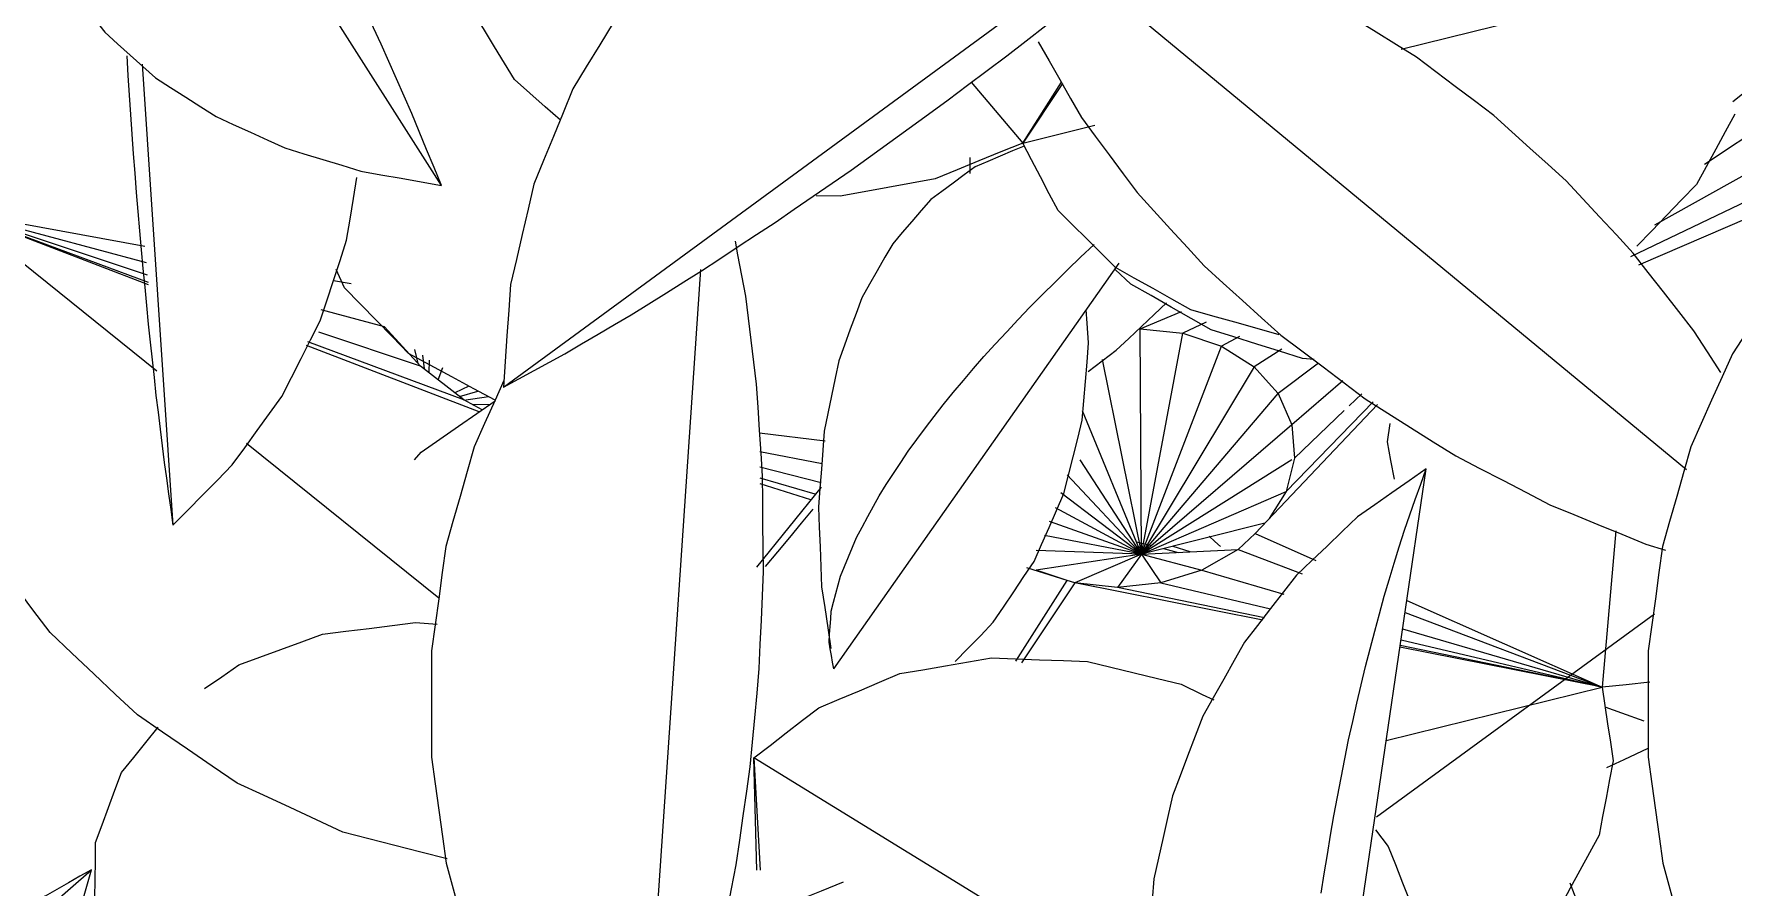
# Model space of a CAD drawing. Header units: metres. Extents: x 10.2 to 20.8, y -0.2 to 6.6.
# Drawn here: x 14.8771 to 14.9628, y 1.698 to 1.741 of the extents above; entities that cross this region are included whole.
import ezdxf

# ---------------------------------------------------------------- set-up
doc = ezdxf.new("R2010")
doc.units = ezdxf.units.M
doc.layers.add('Importações nas famílias', color=250, linetype='Continuous', lineweight=5)
doc.layers.add('Vegetação', color=7, linetype='Continuous', lineweight=5)

# ---------------------------------------------------------------- blocks, each defined once
blk = doc.blocks.new('Planta_pergolado_12200 - plantas pergolado_skp_Component_12-V2719-Corte 3')
at = {"layer": 'Importações nas famílias', "flags": 128}
blk.add_lwpolyline([(14.757602, 0.77096), (14.757886, 0.770698), (14.758171, 0.770435)], dxfattribs=at)
blk = doc.blocks.new('Planta_pergolado_12200 - plantas pergolado_skp_Component_17-V3053-Corte 3')
at = {"layer": 'Importações nas famílias'}
for p, q in [((14.924288, 1.733984), (14.924283, 1.734778)), ((14.892755, 1.728227), (14.89234, 1.729145)), ((14.932859, 1.726153), (14.934942, 1.727026)), ((14.936191, 1.726485), (14.935003, 1.725931)), ((14.932924, 1.714807), (14.932859, 1.726153)), ((14.932859, 1.726153), (14.935003, 1.725931)), ((14.932924, 1.714807), (14.935003, 1.725931)), ((14.935003, 1.725931), (14.936961, 1.72528)), ((14.937859, 1.725764), (14.936961, 1.72528)), ((14.930944, 1.72461), (14.932924, 1.714807)), ((14.932924, 1.714807), (14.936961, 1.72528)), ((14.936961, 1.72528), (14.938601, 1.724246)), ((14.939991, 1.725127), (14.938601, 1.724246)), ((14.938601, 1.724246), (14.932924, 1.714807)), ((14.938601, 1.724246), (14.939326, 1.723437)), ((14.941849, 1.724419), (14.93981, 1.722897)), ((14.932924, 1.714807), (14.93981, 1.722897)), ((14.939326, 1.723437), (14.93981, 1.722897)), ((14.93981, 1.722897), (14.940506, 1.721327)), ((14.943077, 1.72354), (14.940506, 1.721327)), ((14.94402, 1.722888), (14.943387, 1.72228)), ((14.932924, 1.714807), (14.929949, 1.722019)), ((14.944811, 1.722342), (14.938656, 1.715847)), ((14.944606, 1.722484), (14.940209, 1.717957)), ((14.943137, 1.72204), (14.940642, 1.719642)), ((14.940506, 1.721327), (14.932924, 1.714807)), ((14.940506, 1.721327), (14.940642, 1.719642)), ((14.916987, 1.720497), (14.913679, 1.720904)), ((14.896286, 1.719553), (14.896632, 1.719949)), ((14.916828, 1.719358), (14.913688, 1.719965)), ((14.932924, 1.714807), (14.929835, 1.719553)), ((14.9405, 1.719553), (14.932924, 1.714807)), ((14.940642, 1.719642), (14.940209, 1.717957)), ((14.91678, 1.718401), (14.913696, 1.71918)), ((14.916483, 1.717819), (14.913701, 1.718635)), ((14.932924, 1.714807), (14.929171, 1.718808)), ((14.916262, 1.717545), (14.913704, 1.71835)), ((14.932924, 1.714807), (14.928861, 1.7179)), ((14.932924, 1.714807), (14.940209, 1.717957)), ((14.940209, 1.717957), (14.939364, 1.716594)), ((14.932924, 1.714807), (14.928599, 1.717132)), ((14.932924, 1.714807), (14.92829, 1.716455)), ((14.939147, 1.716365), (14.932924, 1.714807)), ((14.956831, 1.715981), (14.956137, 1.708106)), ((14.932924, 1.714807), (14.928044, 1.715751)), ((14.932924, 1.714807), (14.937788, 1.715039)), ((14.937788, 1.715039), (14.935966, 1.714004)), ((14.938656, 1.715847), (14.937788, 1.715039)), ((14.937788, 1.715039), (14.941016, 1.713819)), ((14.938656, 1.715847), (14.941715, 1.714492)), ((14.932924, 1.714807), (14.927609, 1.714004)), ((14.932924, 1.714807), (14.927623, 1.714983)), ((14.932924, 1.714807), (14.929567, 1.713354)), ((14.932924, 1.714807), (14.931711, 1.713132)), ((14.932924, 1.714807), (14.933893, 1.713354)), ((14.932924, 1.714807), (14.935966, 1.714004)), ((14.926589, 1.709413), (14.929173, 1.713484)), ((14.929567, 1.713354), (14.926882, 1.709335)), ((14.929173, 1.713484), (14.92715, 1.714121)), ((14.929173, 1.713484), (14.927609, 1.714004)), ((14.929567, 1.713354), (14.929173, 1.713484)), ((14.931711, 1.713132), (14.929567, 1.713354)), ((14.939044, 1.711482), (14.929567, 1.713354)), ((14.933893, 1.713354), (14.931711, 1.713132)), ((14.935966, 1.714004), (14.933893, 1.713354)), ((14.933893, 1.713354), (14.939429, 1.712047)), ((14.935966, 1.714004), (14.940093, 1.712797)), ((14.939126, 1.711606), (14.931711, 1.713132)), ((14.946293, 1.712465), (14.956137, 1.708106)), ((14.946204, 1.711859), (14.956137, 1.708106)), ((14.946084, 1.711045), (14.956137, 1.708106)), ((14.956137, 1.708106), (14.945948, 1.710118)), ((14.956137, 1.708106), (14.94596, 1.7102)), ((14.946003, 1.710497), (14.956137, 1.708106)), ((14.945255, 1.705412), (14.956137, 1.708106))]:
    blk.add_line(p, q, dxfattribs=at)
at = {"layer": 'Importações nas famílias', "flags": 128}
for points in [[(14.895983, 1.724918), (14.895176, 1.725745), (14.894369, 1.726573), (14.893562, 1.7274), (14.892755, 1.728227)], [(14.900348, 1.722556), (14.899274, 1.723137), (14.898177, 1.723731), (14.89708, 1.724324), (14.895983, 1.724918)], [(14.896632, 1.719949), (14.897567, 1.720597), (14.898501, 1.721246), (14.899436, 1.721895), (14.900348, 1.722527)], [(14.958535, 1.70835), (14.957347, 1.708229), (14.956137, 1.708106)], [(14.956137, 1.708106), (14.956275, 1.70718), (14.956414, 1.706253), (14.956553, 1.705327), (14.956691, 1.7044)], [(14.956691, 1.7044), (14.956514, 1.703461), (14.956336, 1.702522), (14.956158, 1.701582), (14.95598, 1.700643)], [(14.95598, 1.700643), (14.955498, 1.699755), (14.955016, 1.698867), (14.954534, 1.697978), (14.954052, 1.69709)], [(14.917892, 1.698284), (14.916789, 1.697835), (14.915686, 1.697385)]]:
    blk.add_lwpolyline(points, dxfattribs=at)
blk = doc.blocks.new('Planta_pergolado_12200 - plantas pergolado_skp_Component_16-V3054-Corte 3')
for name, p in [('Planta_pergolado_12200 - plantas pergolado_skp_Component_17-V3053-Corte 3', (0, 0)), ('Planta_pergolado_12200 - plantas pergolado_skp_Component_12-V2719-Corte 3', (0.17874, 0.944751))]:
    blk.add_blockref(name, p)
blk = doc.blocks.new('Planta_pergolado_12200 - plantas pergolado_skp_Component_12-V2754-Corte 3')
at = {"layer": 'Importações nas famílias'}
for p, q in [((14.799603, 0.7433), (14.796845, 0.747634)), ((14.803985, 0.740609), (14.803594, 0.741192))]:
    blk.add_line(p, q, dxfattribs=at)
at = {"layer": 'Importações nas famílias', "flags": 128}
for points in [[(14.796845, 0.747634), (14.796396, 0.746922), (14.795947, 0.746211), (14.795498, 0.7455)], [(14.798001, 0.747096), (14.797712, 0.747231), (14.797423, 0.747365), (14.797134, 0.747499), (14.796845, 0.747634)], [(14.799269, 0.746171), (14.798952, 0.746402), (14.798635, 0.746634), (14.798318, 0.746865), (14.798001, 0.747096)], [(14.800634, 0.744868), (14.800292, 0.745194), (14.799951, 0.74552), (14.79961, 0.745845), (14.799269, 0.746171)], [(14.802081, 0.743202), (14.801719, 0.743619), (14.801357, 0.744035), (14.800995, 0.744452), (14.800634, 0.744868)], [(14.803594, 0.741192), (14.803216, 0.741695), (14.802837, 0.742197), (14.802459, 0.7427), (14.802081, 0.743202)]]:
    blk.add_lwpolyline(points, dxfattribs=at)
blk = doc.blocks.new('Planta_pergolado_12200 - plantas pergolado_skp_Component_12-V2853-Corte 3')
at = {"layer": 'Importações nas famílias'}
for p, q in [((15.005703, 1.100794), (14.991306, 1.091235)), ((14.991489, 1.092392), (14.992206, 1.092893)), ((14.990208, 1.090506), (14.98218, 1.085176))]:
    blk.add_line(p, q, dxfattribs=at)
at = {"layer": 'Importações nas famílias', "flags": 128}
for points in [[(15.002382, 1.099552), (15.003294, 1.100118), (15.004206, 1.100684), (15.005118, 1.10125)], [(14.998807, 1.097275), (14.999701, 1.097844), (15.000594, 1.098414), (15.001488, 1.098983), (15.002382, 1.099552)], [(14.995388, 1.095038), (14.996243, 1.095597), (14.997097, 1.096156), (14.997952, 1.096716), (14.998807, 1.097275)], [(14.992206, 1.092893), (14.993002, 1.093429), (14.993797, 1.093965), (14.994593, 1.094501), (14.995388, 1.095038)], [(14.985239, 1.091825), (14.984927, 1.091236), (14.984484, 1.090398), (14.984041, 1.089561), (14.983598, 1.088724)], [(14.986846, 1.089078), (14.987469, 1.089531), (14.988091, 1.089984), (14.988714, 1.090437)], [(14.984792, 1.087498), (14.985306, 1.087893), (14.985819, 1.088288), (14.986332, 1.088683), (14.986846, 1.089078)], [(14.983598, 1.088724), (14.983244, 1.087837), (14.982889, 1.08695), (14.982534, 1.086063), (14.98218, 1.085176)], [(14.983225, 1.086187), (14.983617, 1.086514), (14.984009, 1.086842), (14.984401, 1.08717), (14.984792, 1.087498)], [(14.98218, 1.085176), (14.982441, 1.085428), (14.982702, 1.085681), (14.982963, 1.085934), (14.983225, 1.086187)]]:
    blk.add_lwpolyline(points, dxfattribs=at)
blk = doc.blocks.new('Planta_pergolado_12200 - plantas pergolado_skp_Component_17-V2925-Corte 3')
at = {"layer": 'Importações nas famílias'}
blk.add_line((14.51175, 1.045138), (14.510996, 1.044362), dxfattribs=at)
at = {"layer": 'Importações nas famílias', "flags": 128}
for points in [[(14.510996, 1.044362), (14.510023, 1.04375), (14.509049, 1.043138), (14.508075, 1.042526), (14.507101, 1.041914)], [(14.507101, 1.041914), (14.505974, 1.041508), (14.504846, 1.041103), (14.503719, 1.040697), (14.502591, 1.040291)], [(14.502591, 1.040291), (14.501387, 1.04012), (14.500183, 1.039948), (14.498978, 1.039776), (14.497774, 1.039605)]]:
    blk.add_lwpolyline(points, dxfattribs=at)
blk = doc.blocks.new('Planta_pergolado_12200 - plantas pergolado_skp_Component_16-V3071-Corte 3')
for name, p in [('Planta_pergolado_12200 - plantas pergolado_skp_Component_12-V2853-Corte 3', (0, 0.610611)), ('Planta_pergolado_12200 - plantas pergolado_skp_Component_17-V2925-Corte 3', (0.448465, 0.649623)), ('Planta_pergolado_12200 - plantas pergolado_skp_Component_12-V2754-Corte 3', (0.17874, 0.944751))]:
    blk.add_blockref(name, p)
blk = doc.blocks.new('Planta_pergolado_12200 - plantas pergolado_skp_-V3105-Corte 3')
for name in ['Planta_pergolado_12200 - plantas pergolado_skp_Component_16-V3054-Corte 3', 'Planta_pergolado_12200 - plantas pergolado_skp_Component_16-V3071-Corte 3']:
    blk.add_blockref(name, (0, 0))
blk = doc.blocks.new('Planta_pergolado_12200 - plantas pergolado_skp_-V3106-Corte 3')
blk.add_blockref('Planta_pergolado_12200 - plantas pergolado_skp_-V3105-Corte 3', (0, 0))
blk = doc.blocks.new('Planta_pergolado_12200 - plantas pergolado_skp_Component_12-V2729-Corte 3')
at = {"layer": 'Importações nas famílias'}
blk.add_line((14.85772, 0.529997), (14.864207, 0.574067), dxfattribs=at)
at = {"layer": 'Importações nas famílias', "flags": 128}
for points in [[(14.864207, 0.574067), (14.863343, 0.573461), (14.862478, 0.572856), (14.861614, 0.57225), (14.86075, 0.571645)], [(14.863111, 0.570979), (14.863385, 0.571751), (14.863659, 0.572523), (14.863933, 0.573295), (14.864207, 0.574067)], [(14.86075, 0.571645), (14.859981, 0.570912), (14.859213, 0.570179), (14.858444, 0.569446), (14.857676, 0.568713)], [(14.862086, 0.56765), (14.862342, 0.568482), (14.862598, 0.569314), (14.862854, 0.570147), (14.863111, 0.570979)], [(14.857676, 0.568713), (14.857021, 0.56787), (14.856366, 0.567027), (14.855712, 0.566184), (14.855057, 0.565341)], [(14.861143, 0.564117), (14.861379, 0.565), (14.861614, 0.565883), (14.86185, 0.566767), (14.862086, 0.56765)], [(14.855057, 0.565341), (14.854531, 0.564407), (14.854006, 0.563474), (14.85348, 0.56254), (14.852955, 0.561606)], [(14.860294, 0.560419), (14.860506, 0.561343), (14.860719, 0.562268), (14.860931, 0.563192), (14.861143, 0.564117)], [(14.852955, 0.561606), (14.85257, 0.560604), (14.852186, 0.559602), (14.851802, 0.5586), (14.851418, 0.557598)], [(14.859547, 0.556597), (14.859734, 0.557552), (14.85992, 0.558508), (14.860107, 0.559463), (14.860294, 0.560419)], [(14.851418, 0.557598), (14.851184, 0.55655), (14.850951, 0.555503), (14.850717, 0.554456), (14.850483, 0.553409)], [(14.858911, 0.552694), (14.85907, 0.55367), (14.859229, 0.554645), (14.859388, 0.555621), (14.859547, 0.556597)], [(14.850483, 0.553409), (14.850406, 0.552341), (14.850328, 0.551273), (14.85025, 0.550205), (14.850173, 0.549138)]]:
    blk.add_lwpolyline(points, dxfattribs=at)
blk = doc.blocks.new('Planta_pergolado_12200 - plantas pergolado_skp_Component_12-V2736-Corte 3')
at = {"layer": 'Importações nas famílias'}
for p, q in [((14.752685, 0.61727), (14.753376, 0.6179)), ((14.740256, 0.596526), (14.75464, 0.61696))]:
    blk.add_line(p, q, dxfattribs=at)
at = {"layer": 'Importações nas famílias', "flags": 128}
for points in [[(14.74986, 0.622863), (14.749269, 0.622613), (14.748643, 0.622348), (14.748017, 0.622084), (14.747391, 0.621819)], [(14.747391, 0.621819), (14.746831, 0.621405), (14.746272, 0.620991), (14.745712, 0.620576), (14.745152, 0.620162)], [(14.745152, 0.620162), (14.744672, 0.619607), (14.744192, 0.619053), (14.743711, 0.618499), (14.743231, 0.617944)], [(14.743231, 0.617944), (14.742841, 0.617262), (14.742452, 0.616581), (14.742062, 0.615899), (14.741672, 0.615218)], [(14.750134, 0.614753), (14.750772, 0.615382), (14.75141, 0.616011), (14.752047, 0.616641), (14.752685, 0.61727)], [(14.741672, 0.615218), (14.741382, 0.614425), (14.741092, 0.613632), (14.740802, 0.61284), (14.740512, 0.612047)], [(14.747819, 0.612264), (14.748398, 0.612887), (14.748976, 0.613509), (14.749555, 0.614131), (14.750134, 0.614753)], [(14.740512, 0.612047), (14.740329, 0.611162), (14.740146, 0.610277), (14.739962, 0.609391), (14.739779, 0.608506)], [(14.745767, 0.609833), (14.74628, 0.610441), (14.746793, 0.611049), (14.747306, 0.611657), (14.747819, 0.612264)], [(14.744001, 0.607486), (14.744442, 0.608073), (14.744884, 0.60866), (14.745325, 0.609246), (14.745767, 0.609833)], [(14.739779, 0.608506), (14.739706, 0.607549), (14.739634, 0.606592), (14.739561, 0.605635), (14.739489, 0.604678)], [(14.74254, 0.605249), (14.742905, 0.605808), (14.74327, 0.606367), (14.743636, 0.606927), (14.744001, 0.607486)], [(14.741401, 0.603147), (14.741686, 0.603672), (14.74197, 0.604198), (14.742255, 0.604723), (14.74254, 0.605249)], [(14.739489, 0.604678), (14.739529, 0.603672), (14.739569, 0.602666), (14.739609, 0.60166), (14.739649, 0.600653)], [(14.740596, 0.601202), (14.740797, 0.601688), (14.740998, 0.602174), (14.7412, 0.602661), (14.741401, 0.603147)], [(14.739649, 0.600653), (14.739801, 0.599621), (14.739953, 0.598589), (14.740104, 0.597558)], [(14.740134, 0.599438), (14.740249, 0.599879), (14.740365, 0.60032), (14.74048, 0.600761), (14.740596, 0.601202)], [(14.74002, 0.597874), (14.740049, 0.598265), (14.740077, 0.598656), (14.740105, 0.599047), (14.740134, 0.599438)], [(14.740256, 0.596526), (14.740197, 0.596863), (14.740138, 0.5972), (14.740079, 0.597537), (14.74002, 0.597874)]]:
    blk.add_lwpolyline(points, dxfattribs=at)
blk = doc.blocks.new('Planta_pergolado_12200 - plantas pergolado_skp_Component_17-V3387-Corte 3')
at = {"layer": 'Importações nas famílias'}
for p, q in [((14.946005, 1.740236), (14.962656, 1.744359)), ((14.924348, 1.738584), (14.926939, 1.735516)), ((14.926939, 1.735516), (14.928889, 1.738588)), ((14.92894, 1.73851), (14.926939, 1.735516)), ((14.926939, 1.735516), (14.93057, 1.736415)), ((14.917746, 1.732837), (14.916539, 1.732862))]:
    blk.add_line(p, q, dxfattribs=at)
at = {"layer": 'Importações nas famílias', "flags": 128}
for points in [[(14.901333, 1.73871), (14.900829, 1.739538), (14.900325, 1.740366), (14.899821, 1.741194), (14.899317, 1.742022)], [(14.90365, 1.736659), (14.902878, 1.737343), (14.902105, 1.738026), (14.901333, 1.73871)], [(14.962822, 1.736975), (14.96234, 1.736087), (14.961858, 1.735199), (14.961376, 1.734311), (14.960894, 1.733423)], [(14.926939, 1.735516), (14.925836, 1.735066), (14.924733, 1.734616), (14.923631, 1.734167), (14.922528, 1.733717)], [(14.928721, 1.732114), (14.928276, 1.732964), (14.92783, 1.733815), (14.927384, 1.734665), (14.926939, 1.735516)], [(14.922528, 1.733717), (14.921333, 1.733497), (14.920137, 1.733277), (14.918941, 1.733057), (14.917746, 1.732837)], [(14.960894, 1.733423), (14.96014, 1.732646), (14.959386, 1.73187), (14.958633, 1.731093), (14.957879, 1.730317)], [(14.931611, 1.729248), (14.930888, 1.729965), (14.930166, 1.730681), (14.929444, 1.731397), (14.928721, 1.732114)], [(14.93541, 1.727113), (14.93446, 1.727647), (14.93351, 1.728181), (14.93256, 1.728714), (14.931611, 1.729248)], [(14.939859, 1.725855), (14.938747, 1.72617), (14.937634, 1.726484), (14.936522, 1.726799), (14.93541, 1.727113)]]:
    blk.add_lwpolyline(points, dxfattribs=at)
blk = doc.blocks.new('Planta_pergolado_12200 - plantas pergolado_skp_Component_16-V3388-Corte 3')
for name, p in [('Planta_pergolado_12200 - plantas pergolado_skp_Component_17-V3387-Corte 3', (0, 0)), ('Planta_pergolado_12200 - plantas pergolado_skp_Component_12-V2736-Corte 3', (0.177158, 1.112501)), ('Planta_pergolado_12200 - plantas pergolado_skp_Component_12-V2729-Corte 3', (0.083063, 1.145035))]:
    blk.add_blockref(name, p)
blk = doc.blocks.new('Planta_pergolado_12200 - plantas pergolado_skp_Component_12-V2734-Corte 3')
at = {"layer": 'Importações nas famílias'}
for p, q in [((14.814583, 0.588343), (14.806461, 0.601107)), ((14.809966, 0.598786), (14.809564, 0.599569))]:
    blk.add_line(p, q, dxfattribs=at)
at = {"layer": 'Importações nas famílias', "flags": 128}
for points in [[(14.793443, 0.604345), (14.793635, 0.603611), (14.793827, 0.602877), (14.794019, 0.602142), (14.79421, 0.601408)], [(14.79421, 0.601408), (14.794561, 0.600712), (14.794911, 0.600016), (14.795262, 0.59932), (14.795612, 0.598624)], [(14.795612, 0.598624), (14.796113, 0.597982), (14.796614, 0.597341), (14.797115, 0.596699), (14.797616, 0.596058)], [(14.81155, 0.595455), (14.811154, 0.596288), (14.810758, 0.597121), (14.810362, 0.597954), (14.809966, 0.598786)], [(14.797616, 0.596058), (14.798255, 0.595485), (14.798894, 0.594913), (14.799534, 0.594341), (14.800173, 0.593769)], [(14.813094, 0.591961), (14.812708, 0.592835), (14.812322, 0.593708), (14.811936, 0.594582), (14.81155, 0.595455)], [(14.800173, 0.593769), (14.800936, 0.59328), (14.801699, 0.59279), (14.802462, 0.592301), (14.803225, 0.591812)], [(14.814583, 0.588343), (14.814211, 0.589248), (14.813839, 0.590152), (14.813467, 0.591057), (14.813094, 0.591961)], [(14.803225, 0.591812), (14.804094, 0.591417), (14.804962, 0.591022), (14.805831, 0.590627), (14.8067, 0.590232)], [(14.8067, 0.590232), (14.807654, 0.589941), (14.808608, 0.589649), (14.809562, 0.589358), (14.810516, 0.589067)], [(14.810516, 0.589067), (14.811533, 0.588886), (14.812549, 0.588705), (14.813566, 0.588524), (14.814583, 0.588343)]]:
    blk.add_lwpolyline(points, dxfattribs=at)
blk = doc.blocks.new('Planta_pergolado_12200 - plantas pergolado_skp_Component_16-V3390-Corte 3')
blk.add_blockref('Planta_pergolado_12200 - plantas pergolado_skp_Component_12-V2734-Corte 3', (0.083063, 1.145035))
blk = doc.blocks.new('Planta_pergolado_12200 - plantas pergolado_skp_Component_12-V3425-Corte 3')
at = {"layer": 'Importações nas famílias'}
for p, q in [((14.960383, 1.719052), (14.930463, 1.743777)), ((14.943137, 1.723429), (14.944202, 1.722625)), ((14.958333, 1.715316), (14.959332, 1.715012))]:
    blk.add_line(p, q, dxfattribs=at)
at = {"layer": 'Importações nas famílias', "flags": 128}
for points in [[(14.938501, 1.744444), (14.937423, 1.744852), (14.936344, 1.745261), (14.935265, 1.745669), (14.934187, 1.746078)], [(14.942718, 1.742354), (14.941664, 1.742876), (14.940609, 1.743399), (14.939555, 1.743921), (14.938501, 1.744444)], [(14.94679, 1.739832), (14.945772, 1.740462), (14.944754, 1.741093), (14.943736, 1.741723), (14.942718, 1.742354)], [(14.927721, 1.740613), (14.928265, 1.739662), (14.928808, 1.738711), (14.929352, 1.73776), (14.929896, 1.736809)], [(14.950672, 1.736906), (14.949702, 1.737637), (14.948731, 1.738369), (14.94776, 1.7391), (14.94679, 1.739832)], [(14.929896, 1.736809), (14.930598, 1.735862), (14.9313, 1.734915), (14.932002, 1.733968), (14.932704, 1.733021)], [(14.954322, 1.733608), (14.953409, 1.734432), (14.952497, 1.735257), (14.951585, 1.736081), (14.950672, 1.736906)], [(14.932704, 1.733021), (14.933548, 1.7321), (14.934392, 1.731179), (14.935235, 1.730258), (14.936079, 1.729337)], [(14.957698, 1.729975), (14.956854, 1.730883), (14.95601, 1.731792), (14.955166, 1.7327), (14.954322, 1.733608)], [(14.960763, 1.726048), (14.959996, 1.72703), (14.95923, 1.728011), (14.958464, 1.728993), (14.957698, 1.729975)], [(14.936079, 1.729337), (14.937045, 1.728464), (14.93801, 1.727591), (14.938976, 1.726717), (14.939942, 1.725844)], [(14.939942, 1.725844), (14.941007, 1.725039), (14.942072, 1.724234), (14.943137, 1.723429)], [(14.962123, 1.723958), (14.961443, 1.725003), (14.960763, 1.726048)], [(14.944202, 1.722625), (14.945341, 1.721907), (14.946481, 1.721189), (14.94762, 1.720471), (14.948759, 1.719753)], [(14.948759, 1.719753), (14.949946, 1.71914), (14.951133, 1.718526), (14.95232, 1.717912), (14.953507, 1.717298)], [(14.953507, 1.717298), (14.954714, 1.716803), (14.95592, 1.716307), (14.957127, 1.715812), (14.958333, 1.715316)]]:
    blk.add_lwpolyline(points, dxfattribs=at)
blk = doc.blocks.new('Planta_pergolado_12200 - plantas pergolado_skp_Component_12-V2800-Corte 3')
at = {"layer": 'Importações nas famílias'}
blk.add_line((14.824367, 0.535531), (14.827651, 0.584105), dxfattribs=at)
at = {"layer": 'Importações nas famílias', "flags": 128}
for points in [[(14.829919, 0.582765), (14.829722, 0.583809), (14.829524, 0.584853), (14.829396, 0.58553)], [(14.830466, 0.578333), (14.830329, 0.579441), (14.830192, 0.580549), (14.830056, 0.581657), (14.829919, 0.582765)], [(14.817729, 0.578518), (14.817284, 0.577526), (14.81676, 0.576355), (14.816235, 0.575184)], [(14.830764, 0.573694), (14.830689, 0.574854), (14.830615, 0.576014), (14.83054, 0.577173), (14.830466, 0.578333)], [(14.816235, 0.575184), (14.815878, 0.573927), (14.815521, 0.572669), (14.815165, 0.571412), (14.814808, 0.570155)], [(14.830809, 0.5689), (14.830798, 0.570098), (14.830786, 0.571297), (14.830775, 0.572495), (14.830764, 0.573694)], [(14.814808, 0.570155), (14.814628, 0.568841), (14.814448, 0.567528), (14.814268, 0.566214), (14.814088, 0.5649)], [(14.830602, 0.564003), (14.830654, 0.565227), (14.830706, 0.566451), (14.830757, 0.567676), (14.830809, 0.5689)], [(14.814088, 0.5649), (14.814088, 0.563561), (14.814089, 0.562221), (14.81409, 0.560882), (14.814091, 0.559542)], [(14.830144, 0.559059), (14.830258, 0.560295), (14.830373, 0.561531), (14.830487, 0.562767), (14.830602, 0.564003)], [(14.814091, 0.559542), (14.814272, 0.558209), (14.814454, 0.556875), (14.814635, 0.555541), (14.814816, 0.554207)], [(14.82944, 0.554122), (14.829616, 0.555357), (14.829792, 0.556591), (14.829968, 0.557825), (14.830144, 0.559059)], [(14.814816, 0.554207), (14.815174, 0.552911), (14.815532, 0.551614), (14.81589, 0.550317), (14.816248, 0.549021)], [(14.828499, 0.549248), (14.828735, 0.550466), (14.82897, 0.551685), (14.829205, 0.552904), (14.82944, 0.554122)]]:
    blk.add_lwpolyline(points, dxfattribs=at)
blk = doc.blocks.new('Planta_pergolado_12200 - plantas pergolado_skp_Component_12-V2786-Corte 3')
at = {"layer": 'Importações nas famílias'}
blk.add_line((14.756396, 0.413317), (14.796247, 0.442517), dxfattribs=at)
at = {"layer": 'Importações nas famílias', "flags": 128}
for points in [[(14.776891, 0.444008), (14.77567, 0.443488), (14.774449, 0.442968)], [(14.774449, 0.442968), (14.773328, 0.442272), (14.772206, 0.441577), (14.771085, 0.440881), (14.769964, 0.440186)], [(14.793367, 0.43934), (14.79428, 0.44013), (14.795193, 0.44092), (14.796105, 0.44171)], [(14.769964, 0.440186), (14.768969, 0.439331), (14.767974, 0.438476), (14.766979, 0.437621), (14.765984, 0.436766)], [(14.78958, 0.436182), (14.790526, 0.436972), (14.791473, 0.437761), (14.79242, 0.438551), (14.793367, 0.43934)], [(14.765984, 0.436766), (14.765139, 0.435771), (14.764293, 0.434777), (14.763448, 0.433782), (14.762602, 0.432788)], [(14.785697, 0.433061), (14.786668, 0.433841), (14.787638, 0.434621), (14.788609, 0.435402), (14.78958, 0.436182)], [(14.762602, 0.432788), (14.761926, 0.431677), (14.76125, 0.430567), (14.760574, 0.429457), (14.759898, 0.428346)], [(14.781763, 0.430011), (14.782746, 0.430773), (14.78373, 0.431536), (14.784713, 0.432298), (14.785697, 0.433061)], [(14.77782, 0.427066), (14.778806, 0.427803), (14.779792, 0.428539), (14.780777, 0.429275), (14.781763, 0.430011)], [(14.759898, 0.428346), (14.759407, 0.427146), (14.758916, 0.425945), (14.758425, 0.424745), (14.757934, 0.423544)], [(14.773914, 0.42426), (14.774891, 0.424962), (14.775867, 0.425663), (14.776844, 0.426365), (14.77782, 0.427066)], [(14.770086, 0.421623), (14.771043, 0.422282), (14.772, 0.422941), (14.772957, 0.423601), (14.773914, 0.42426)], [(14.757934, 0.423544), (14.75764, 0.422282), (14.757346, 0.42102), (14.757052, 0.419757), (14.756758, 0.418495)], [(14.766381, 0.419184), (14.767307, 0.419794), (14.768234, 0.420403), (14.76916, 0.421013), (14.770086, 0.421623)], [(14.762838, 0.416971), (14.763724, 0.417524), (14.764609, 0.418077), (14.765495, 0.418631), (14.766381, 0.419184)], [(14.756758, 0.418495), (14.756667, 0.4172), (14.756577, 0.415906), (14.756486, 0.414611), (14.756396, 0.413317)], [(14.759497, 0.415008), (14.760332, 0.415499), (14.761168, 0.415989), (14.762003, 0.41648), (14.762838, 0.416971)], [(14.756396, 0.413317), (14.757171, 0.41374), (14.757947, 0.414162), (14.758722, 0.414585), (14.759497, 0.415008)]]:
    blk.add_lwpolyline(points, dxfattribs=at)
blk = doc.blocks.new('Planta_pergolado_12200 - plantas pergolado_skp_Component_16-V3427-Corte 3')
for name, p in [('Planta_pergolado_12200 - plantas pergolado_skp_Component_12-V2786-Corte 3', (0.083063, 1.309895)), ('Planta_pergolado_12200 - plantas pergolado_skp_Component_12-V3425-Corte 3', (0, 0)), ('Planta_pergolado_12200 - plantas pergolado_skp_Component_12-V2800-Corte 3', (0.083063, 1.145035))]:
    blk.add_blockref(name, p)
blk = doc.blocks.new('Planta_pergolado_12200 - plantas pergolado_skp_Component_12-V3171-Corte 3')
at = {"layer": 'Importações nas famílias', "flags": 128}
blk.add_lwpolyline([(14.777628, 0.759307), (14.778506, 0.759717), (14.779721, 0.760286)], dxfattribs=at)
blk = doc.blocks.new('Planta_pergolado_12200 - plantas pergolado_skp_Component_17-V3428-Corte 3')
at = {"layer": 'Importações nas famílias'}
for p, q in [((14.882704, 1.73031), (14.87341, 1.732001)), ((14.87341, 1.732001), (14.883304, 1.724042)), ((14.882784, 1.729476), (14.87341, 1.732001)), ((14.882843, 1.72886), (14.87341, 1.732001)), ((14.882879, 1.728486), (14.87341, 1.732001)), ((14.88289, 1.728367), (14.87341, 1.732001)), ((14.893094, 1.728419), (14.892204, 1.728581)), ((14.89477, 1.726248), (14.891588, 1.727105)), ((14.896599, 1.724278), (14.89477, 1.726248)), ((14.899557, 1.721978), (14.890846, 1.725317)), ((14.898771, 1.722587), (14.890922, 1.725501)), ((14.896599, 1.724278), (14.891474, 1.725985)), ((14.89648, 1.724407), (14.896312, 1.725122)), ((14.896699, 1.724833), (14.896774, 1.724142)), ((14.897029, 1.723944), (14.89705, 1.724572)), ((14.898771, 1.722587), (14.896599, 1.724278)), ((14.897481, 1.723592), (14.897719, 1.7242)), ((14.899033, 1.723267), (14.898326, 1.722934)), ((14.898557, 1.722754), (14.899485, 1.723022)), ((14.900021, 1.722732), (14.898771, 1.722553)), ((14.8997, 1.722078), (14.898771, 1.722587)), ((14.899212, 1.722345), (14.900113, 1.722364)), ((14.887829, 1.720401), (14.897511, 1.712613)), ((14.933209, 1.71493), (14.932618, 1.71504)), ((14.932669, 1.715426), (14.933423, 1.715236)), ((14.932678, 1.715186), (14.933313, 1.715051)), ((14.934029, 1.715084), (14.934778, 1.714895)), ((14.934497, 1.715201), (14.935353, 1.714939))]:
    blk.add_line(p, q, dxfattribs=at)
at = {"layer": 'Importações nas famílias', "flags": 128}
for points in [[(14.877931, 1.710859), (14.877065, 1.712008), (14.876199, 1.713157), (14.875333, 1.714307), (14.874467, 1.715456)], [(14.882328, 1.706704), (14.881228, 1.707742), (14.880129, 1.708781), (14.87903, 1.70982), (14.877931, 1.710859)], [(14.887358, 1.703274), (14.886101, 1.704132), (14.884843, 1.704989), (14.883585, 1.705846), (14.882328, 1.706704)], [(14.89268, 1.700804), (14.891349, 1.701421), (14.890019, 1.702039), (14.888689, 1.702657), (14.887358, 1.703274)], [(14.897929, 1.699461), (14.896617, 1.699797), (14.895305, 1.700132), (14.893992, 1.700468), (14.89268, 1.700804)]]:
    blk.add_lwpolyline(points, dxfattribs=at)
blk = doc.blocks.new('Planta_pergolado_12200 - plantas pergolado_skp_Component_16-V3429-Corte 3')
for name, p in [('Planta_pergolado_12200 - plantas pergolado_skp_Component_17-V3428-Corte 3', (0, 0)), ('Planta_pergolado_12200 - plantas pergolado_skp_Component_12-V3171-Corte 3', (0.17874, 0.944751))]:
    blk.add_blockref(name, p)
blk = doc.blocks.new('Planta_pergolado_12200 - plantas pergolado_skp_Component_12-V2783-Corte 3')
at = {"layer": 'Importações nas famílias', "flags": 128}
for points in [[(14.821057, 0.41924), (14.820376, 0.418182), (14.819696, 0.417124), (14.819015, 0.416067), (14.818334, 0.415009)], [(14.818334, 0.415009), (14.817809, 0.413838), (14.817284, 0.412666), (14.81676, 0.411495), (14.816235, 0.410324)], [(14.816235, 0.410324), (14.815878, 0.409067), (14.815521, 0.40781), (14.815165, 0.406552), (14.814808, 0.405295)], [(14.814808, 0.405295), (14.814628, 0.403981), (14.814448, 0.402668), (14.814268, 0.401354), (14.814088, 0.40004)], [(14.814088, 0.40004), (14.814088, 0.398701), (14.814089, 0.397361), (14.81409, 0.396022), (14.814091, 0.394682)], [(14.814091, 0.394682), (14.814272, 0.393349), (14.814454, 0.392015), (14.814635, 0.390681), (14.814816, 0.389348)], [(14.814816, 0.389348), (14.815174, 0.388051), (14.815532, 0.386754), (14.81589, 0.385457), (14.816248, 0.384161)]]:
    blk.add_lwpolyline(points, dxfattribs=at)
blk = doc.blocks.new('Planta_pergolado_12200 - plantas pergolado_skp_Component_16-V3434-Corte 3')
for name in ['Planta_pergolado_12200 - plantas pergolado_skp_Component_12-V2786-Corte 3', 'Planta_pergolado_12200 - plantas pergolado_skp_Component_12-V2783-Corte 3']:
    blk.add_blockref(name, (0.144372, 1.309895))
blk = doc.blocks.new('Planta_pergolado_12200 - plantas pergolado_skp_-V3435-Corte 3')
at = {"layer": 'Importações nas famílias'}
blk.add_line((14.958768, 1.71179), (14.944773, 1.701556), dxfattribs=at)
for name in ['Planta_pergolado_12200 - plantas pergolado_skp_Component_16-V3427-Corte 3', 'Planta_pergolado_12200 - plantas pergolado_skp_Component_16-V3434-Corte 3', 'Planta_pergolado_12200 - plantas pergolado_skp_Component_16-V3429-Corte 3']:
    blk.add_blockref(name, (0, 0))
blk = doc.blocks.new('Planta_pergolado_12200 - plantas pergolado_skp_-V3436-Corte 3')
for name in ['Planta_pergolado_12200 - plantas pergolado_skp_-V3435-Corte 3', 'Planta_pergolado_12200 - plantas pergolado_skp_Component_16-V3390-Corte 3', 'Planta_pergolado_12200 - plantas pergolado_skp_Component_16-V3388-Corte 3']:
    blk.add_blockref(name, (0, 0))
blk = doc.blocks.new('Planta_pergolado_12200 - plantas pergolado_skp_-V3437-Corte 3')
blk.add_blockref('Planta_pergolado_12200 - plantas pergolado_skp_-V3436-Corte 3', (0, 0))
blk = doc.blocks.new('Planta_pergolado_12200 - plantas pergolado_skp_Component_12-V3669-Corte 3')
at = {"layer": 'Importações nas famílias', "flags": 128}
for points in [[(14.931654, 1.725074), (14.932292, 1.725676), (14.93293, 1.726278), (14.933568, 1.72688), (14.934188, 1.727465)], [(14.93023, 1.724011), (14.930942, 1.724542), (14.931654, 1.725074)]]:
    blk.add_lwpolyline(points, dxfattribs=at)
blk = doc.blocks.new('Planta_pergolado_12200 - plantas pergolado_skp_Component_17-V3671-Corte 3')
at = {"layer": 'Importações nas famílias'}
for p, q in [((14.962727, 1.737605), (14.963542, 1.738255)), ((14.961302, 1.73445), (14.964989, 1.736906)), ((14.958787, 1.731388), (14.966811, 1.735872)), ((14.957576, 1.729791), (14.968884, 1.735221)), ((14.971067, 1.735), (14.957968, 1.72937)), ((14.932395, 1.7284), (14.931593, 1.729148)), ((14.941625, 1.724603), (14.941033, 1.724664)), ((14.945319, 1.720466), (14.945457, 1.721392))]:
    blk.add_line(p, q, dxfattribs=at)
at = {"layer": 'Importações nas famílias', "flags": 128}
for points in [[(14.936436, 1.726106), (14.935426, 1.726679), (14.934416, 1.727253), (14.933406, 1.727827), (14.932395, 1.7284)], [(14.941033, 1.724664), (14.939884, 1.725024), (14.938735, 1.725385), (14.937585, 1.725745), (14.936436, 1.726106)], [(14.945674, 1.718587), (14.945497, 1.719527), (14.945319, 1.720466)], [(14.95825, 1.706385), (14.957123, 1.706791), (14.956289, 1.707091)]]:
    blk.add_lwpolyline(points, dxfattribs=at)
blk = doc.blocks.new('Planta_pergolado_12200 - plantas pergolado_skp_Component_16-V3672-Corte 3')
for name in ['Planta_pergolado_12200 - plantas pergolado_skp_Component_17-V3671-Corte 3', 'Planta_pergolado_12200 - plantas pergolado_skp_Component_12-V3669-Corte 3']:
    blk.add_blockref(name, (0, 0))
blk = doc.blocks.new('Planta_pergolado_12200 - plantas pergolado_skp_Component_12-V3693-Corte 3')
at = {"layer": 'Importações nas famílias'}
for p, q in [((14.881292, 1.750697), (14.881317, 1.749748)), ((14.892684, 1.744387), (14.892487, 1.745035)), ((14.882571, 1.739484), (14.884116, 1.716265))]:
    blk.add_line(p, q, dxfattribs=at)
at = {"layer": 'Importações nas famílias', "flags": 128}
for points in [[(14.881317, 1.749748), (14.881355, 1.748774), (14.881392, 1.747799), (14.88143, 1.746825), (14.881468, 1.745851)], [(14.881468, 1.745851), (14.881517, 1.744862), (14.881566, 1.743874)], [(14.881786, 1.739913), (14.881847, 1.738921), (14.881907, 1.73793)], [(14.881907, 1.73793), (14.881978, 1.736945), (14.882049, 1.735961), (14.88212, 1.734977), (14.882191, 1.733993)], [(14.882191, 1.733993), (14.882272, 1.733028), (14.882353, 1.732062), (14.882433, 1.731097), (14.882514, 1.730131)], [(14.892869, 1.730617), (14.893043, 1.731672), (14.893216, 1.732727), (14.89339, 1.733782)], [(14.891539, 1.726558), (14.891871, 1.727573), (14.892204, 1.728588), (14.892537, 1.729603), (14.892869, 1.730617)], [(14.882514, 1.730131), (14.882603, 1.729195), (14.882693, 1.728259), (14.882782, 1.727323), (14.882872, 1.726387)], [(14.882872, 1.726387), (14.882969, 1.72549), (14.883067, 1.724594), (14.883164, 1.723698), (14.883261, 1.722801)], [(14.889604, 1.722755), (14.890088, 1.723706), (14.890571, 1.724657), (14.891055, 1.725607), (14.891539, 1.726558)], [(14.883261, 1.722801), (14.883365, 1.721955), (14.883469, 1.721108), (14.883573, 1.720261), (14.883678, 1.719415)], [(14.88711, 1.719297), (14.887734, 1.720161), (14.888357, 1.721026), (14.888981, 1.72189), (14.889604, 1.722755)], [(14.883678, 1.719415), (14.883787, 1.718627), (14.883897, 1.71784), (14.884006, 1.717052), (14.884116, 1.716265)], [(14.884116, 1.716265), (14.884865, 1.717023), (14.885613, 1.717781), (14.886362, 1.718539), (14.88711, 1.719297)]]:
    blk.add_lwpolyline(points, dxfattribs=at)
blk = doc.blocks.new('Planta_pergolado_12200 - plantas pergolado_skp_Component_12-V3696-Corte 3')
at = {"layer": 'Importações nas famílias'}
blk.add_line((14.916777, 1.718183), (14.913521, 1.714149), dxfattribs=at)
at = {"layer": 'Importações nas famílias', "flags": 128}
for points in [[(14.930261, 1.725449), (14.930188, 1.726444), (14.930139, 1.727106)], [(14.929942, 1.721563), (14.930022, 1.722535), (14.930102, 1.723506), (14.930181, 1.724477), (14.930261, 1.725449)], [(14.929019, 1.717866), (14.929249, 1.71879), (14.92948, 1.719714), (14.929711, 1.720639), (14.929942, 1.721563)], [(14.927512, 1.714443), (14.927889, 1.715298), (14.928265, 1.716154), (14.928642, 1.71701), (14.929019, 1.717866)], [(14.916357, 1.717072), (14.915772, 1.71636), (14.915187, 1.715648)], [(14.915187, 1.715648), (14.914576, 1.714914), (14.913964, 1.714179)], [(14.925458, 1.711375), (14.925971, 1.712142), (14.926485, 1.712909), (14.926998, 1.713676), (14.927512, 1.714443)], [(14.923543, 1.709394), (14.924181, 1.710054), (14.92482, 1.710714), (14.925458, 1.711375)]]:
    blk.add_lwpolyline(points, dxfattribs=at)
blk = doc.blocks.new('Planta_pergolado_12200 - plantas pergolado_skp_Component_17-V3697-Corte 3')
at = {"layer": 'Importações nas famílias'}
for p, q in [((14.896344, 1.711369), (14.897425, 1.711284)), ((14.913546, 1.698887), (14.913388, 1.704543)), ((14.913388, 1.704543), (14.91371, 1.698881)), ((14.925209, 1.69728), (14.913388, 1.704543)), ((14.944709, 1.700921), (14.945356, 1.700085))]:
    blk.add_line(p, q, dxfattribs=at)
at = {"layer": 'Importações nas famílias', "flags": 128}
for points in [[(14.887443, 1.709226), (14.888497, 1.709612), (14.889551, 1.709997), (14.890605, 1.710382), (14.891658, 1.710768)], [(14.891658, 1.710768), (14.89283, 1.710918), (14.894001, 1.711068), (14.895173, 1.711219), (14.896344, 1.711369)], [(14.885715, 1.708038), (14.886579, 1.708632), (14.887443, 1.709226)], [(14.920748, 1.708787), (14.921902, 1.708986), (14.923056, 1.709184), (14.924211, 1.709383), (14.925365, 1.709582)], [(14.925365, 1.709582), (14.926573, 1.709536), (14.927781, 1.70949), (14.92899, 1.709444), (14.930198, 1.709398)], [(14.930198, 1.709398), (14.931378, 1.709111), (14.932558, 1.708824), (14.933739, 1.708537), (14.934919, 1.70825)], [(14.916663, 1.707068), (14.917684, 1.707498), (14.918706, 1.707928), (14.919727, 1.708357), (14.920748, 1.708787)], [(14.934919, 1.70825), (14.93599, 1.707741), (14.936577, 1.707462)], [(14.913388, 1.704543), (14.914207, 1.705174), (14.915025, 1.705806), (14.915844, 1.706437), (14.916663, 1.707068)], [(14.881523, 1.703801), (14.882139, 1.704563), (14.882754, 1.705325), (14.88337, 1.706088)], [(14.880221, 1.700286), (14.880546, 1.701165), (14.880872, 1.702044), (14.881197, 1.702922), (14.881523, 1.703801)], [(14.880169, 1.696546), (14.880182, 1.697481), (14.880195, 1.698416), (14.880208, 1.699351), (14.880221, 1.700286)], [(14.945356, 1.700085), (14.945718, 1.699167), (14.946079, 1.698248), (14.946441, 1.69733), (14.946802, 1.696411)]]:
    blk.add_lwpolyline(points, dxfattribs=at)
blk = doc.blocks.new('Planta_pergolado_12200 - plantas pergolado_skp_Component_16-V3698-Corte 3')
for name in ['Planta_pergolado_12200 - plantas pergolado_skp_Component_12-V3693-Corte 3', 'Planta_pergolado_12200 - plantas pergolado_skp_Component_12-V3696-Corte 3', 'Planta_pergolado_12200 - plantas pergolado_skp_Component_17-V3697-Corte 3']:
    blk.add_blockref(name, (0, 0))
blk = doc.blocks.new('Planta_pergolado_12200 - plantas pergolado_skp_Component_12-V3723-Corte 3')
at = {"layer": 'Importações nas famílias'}
blk.add_line((14.866656, 1.687254), (14.880015, 1.69891), dxfattribs=at)
at = {"layer": 'Importações nas famílias', "flags": 128}
for points in [[(14.880015, 1.69891), (14.879433, 1.698577), (14.87885, 1.698244), (14.878268, 1.697912), (14.877685, 1.697579)], [(14.878947, 1.695126), (14.879214, 1.696072), (14.879481, 1.697018), (14.879748, 1.697964), (14.880015, 1.69891)], [(14.877685, 1.697579), (14.877024, 1.697152), (14.876362, 1.696725), (14.8757, 1.696297), (14.875039, 1.69587)], [(14.875039, 1.69587), (14.874314, 1.695357), (14.873589, 1.694845), (14.872864, 1.694333), (14.872139, 1.693821)], [(14.877482, 1.691471), (14.877848, 1.692385), (14.878214, 1.693299), (14.878581, 1.694212), (14.878947, 1.695126)], [(14.872139, 1.693821), (14.871368, 1.693236), (14.870596, 1.692651), (14.869825, 1.692066), (14.869054, 1.691481)], [(14.875637, 1.687984), (14.876098, 1.688856), (14.87656, 1.689728), (14.877021, 1.690599), (14.877482, 1.691471)], [(14.873433, 1.684705), (14.873984, 1.685525), (14.874535, 1.686345), (14.875086, 1.687165), (14.875637, 1.687984)], [(14.870893, 1.68167), (14.871528, 1.682429), (14.872163, 1.683188), (14.872798, 1.683947), (14.873433, 1.684705)], [(14.868047, 1.678913), (14.868758, 1.679602), (14.86947, 1.680291), (14.870182, 1.680981), (14.870893, 1.68167)], [(14.864925, 1.676463), (14.865706, 1.677076), (14.866486, 1.677688), (14.867266, 1.6783), (14.868047, 1.678913)], [(14.861563, 1.674349), (14.862403, 1.674878), (14.863244, 1.675406), (14.864085, 1.675935), (14.864925, 1.676463)], [(14.857997, 1.672594), (14.858889, 1.673033), (14.85978, 1.673472), (14.860671, 1.673911), (14.861563, 1.674349)], [(14.854268, 1.671218), (14.8552, 1.671562), (14.856133, 1.671906), (14.857065, 1.67225), (14.857997, 1.672594)], [(14.850417, 1.670235), (14.85138, 1.670481), (14.852342, 1.670727), (14.853305, 1.670972), (14.854268, 1.671218)], [(14.847707, 1.669837), (14.848451, 1.669946), (14.849434, 1.670091), (14.850417, 1.670235)]]:
    blk.add_lwpolyline(points, dxfattribs=at)
blk = doc.blocks.new('Planta_pergolado_12200 - plantas pergolado_skp_Component_17-V3725-Corte 3')
at = {"layer": 'Importações nas famílias'}
for p, q in [((14.952128, 1.685917), (14.946334, 1.689477)), ((14.944368, 1.686852), (14.952128, 1.685917)), ((14.943765, 1.686002), (14.952128, 1.685917)), ((14.944086, 1.686455), (14.952128, 1.685917)), ((14.944265, 1.686731), (14.952128, 1.685917)), ((14.94529, 1.685485), (14.952128, 1.685917)), ((14.950922, 1.686062), (14.952128, 1.685917)), ((14.952128, 1.685917), (14.951163, 1.683558)), ((14.968745, 1.671214), (14.968939, 1.670144))]:
    blk.add_line(p, q, dxfattribs=at)
at = {"layer": 'Importações nas famílias', "flags": 128}
for points in [[(14.954503, 1.698248), (14.954864, 1.69733), (14.955225, 1.696411)], [(14.955115, 1.691599), (14.954899, 1.690867), (14.954635, 1.689972), (14.95437, 1.689077)], [(14.95437, 1.689077), (14.95381, 1.688287), (14.953249, 1.687497), (14.952689, 1.686707), (14.952128, 1.685917)], [(14.952128, 1.685917), (14.953462, 1.685553), (14.954796, 1.685189), (14.95613, 1.684826), (14.957464, 1.684462)], [(14.957464, 1.684462), (14.95864, 1.683822), (14.959816, 1.683183), (14.960992, 1.682543), (14.962168, 1.681903)], [(14.962168, 1.681903), (14.963086, 1.681042), (14.96397, 1.680213)], [(14.968939, 1.670144), (14.96873, 1.669104), (14.968522, 1.668063), (14.968313, 1.667023), (14.968104, 1.665983)], [(14.968104, 1.665983), (14.96751, 1.665062), (14.966916, 1.66414), (14.966322, 1.663219), (14.965728, 1.662297)], [(14.965728, 1.662297), (14.964799, 1.661574), (14.963871, 1.66085), (14.962942, 1.660126), (14.962014, 1.659402)], [(14.962014, 1.659402), (14.96083, 1.658938), (14.959646, 1.658473), (14.958463, 1.658009), (14.957279, 1.657545)], [(14.951928, 1.656883), (14.950551, 1.657031), (14.949174, 1.657179), (14.948587, 1.657242)], [(14.957279, 1.657545), (14.955941, 1.657379), (14.954604, 1.657214), (14.953266, 1.657049), (14.951928, 1.656883)]]:
    blk.add_lwpolyline(points, dxfattribs=at)
blk = doc.blocks.new('Planta_pergolado_12200 - plantas pergolado_skp_Component_16-V3726-Corte 3')
for name in ['Planta_pergolado_12200 - plantas pergolado_skp_Component_12-V3723-Corte 3', 'Planta_pergolado_12200 - plantas pergolado_skp_Component_17-V3725-Corte 3']:
    blk.add_blockref(name, (0, 0))
blk = doc.blocks.new('Planta_pergolado_12200 - plantas pergolado_skp_-V3771-Corte 3')
for name in ['Planta_pergolado_12200 - plantas pergolado_skp_Component_16-V3672-Corte 3', 'Planta_pergolado_12200 - plantas pergolado_skp_Component_16-V3698-Corte 3', 'Planta_pergolado_12200 - plantas pergolado_skp_Component_16-V3726-Corte 3']:
    blk.add_blockref(name, (0, 0))
blk = doc.blocks.new('Planta_pergolado_12200 - plantas pergolado_skp_-V3936-Corte 3')
blk.add_blockref('Planta_pergolado_12200 - plantas pergolado_skp_-V3771-Corte 3', (0, 0))
blk = doc.blocks.new('Planta_pergolado_12200 - Planta_pergolado_12200-V5114-Corte 3')
for name in ['Planta_pergolado_12200 - plantas pergolado_skp_-V3936-Corte 3', 'Planta_pergolado_12200 - plantas pergolado_skp_-V3437-Corte 3', 'Planta_pergolado_12200 - plantas pergolado_skp_-V3106-Corte 3']:
    blk.add_blockref(name, (0, 0))

msp = doc.modelspace()

# ---------------------------------------------------------------- block references
at = {"layer": 'Vegetação', "color": 250}
msp.add_blockref('Planta_pergolado_12200 - Planta_pergolado_12200-V5114-Corte 3', (0, 0), dxfattribs=at)

doc.saveas('drawing.dxf')
